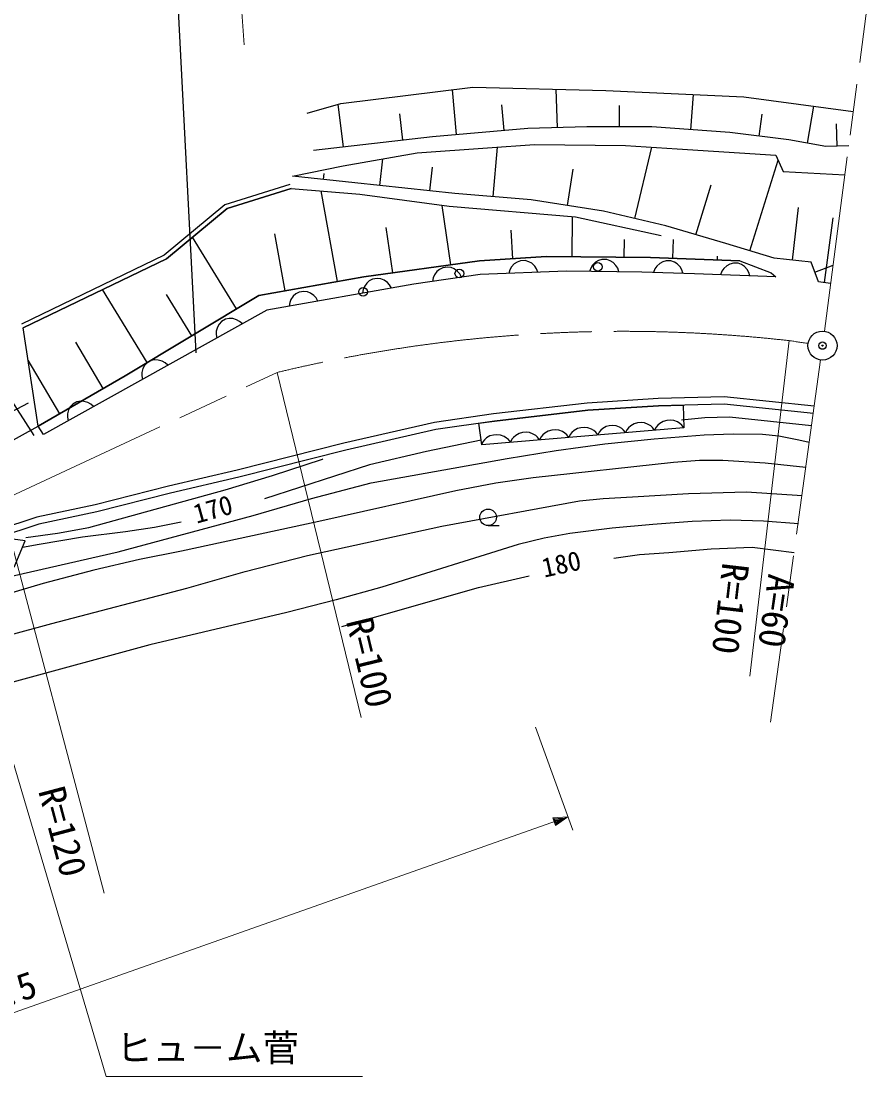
# Model space of a CAD drawing. Units: millimetres, scale not verified. Extents: x 40000 to 680000, y 20000 to 380000.
# Drawn here: x 511779 to 569787, y 245271 to 317780 of the extents above; entities that cross this region are included whole.
import ezdxf
from ezdxf.enums import TextEntityAlignment as Align

# ---------------------------------------------------------------- set-up
doc = ezdxf.new("R2010")
doc.units = ezdxf.units.MM
doc.header["$LTSCALE"] = 1000
doc.header["$PDMODE"] = 32
doc.header["$PDSIZE"] = 500
doc.linetypes.add('CHAIN', pattern=[18.5, 12, -1.5, 3.5, -1.5])
for name, color, linetype, lineweight in [('M-BGD', 7, 'Continuous', 25), ('M-BMK', 2, 'CHAIN', 13), ('M-BMK-SRVR', 3, 'Continuous', 25), ('M-STR-HTXT', 7, 'Continuous', 13), ('M-STR-STRC', 7, 'Continuous', 25)]:
    doc.layers.add(name, color=color, linetype=linetype, lineweight=lineweight)
doc.layers.add('M-OTRS', color=6, linetype='Continuous')
doc.styles.add('ＭＳ ゴシック', font='')
doc.styles.get('ＭＳ ゴシック').set_extended_font_data('MS Gothic')

msp = doc.modelspace()

# ---------------------------------------------------------------- linework, layer by layer
at = {"layer": 'M-BGD'}
for p, q in [((533594, 312173), (542617, 313281)), ((542617, 313281), (551697, 313059)), ((541496, 310040), (541229, 313110)), ((548390, 310511), (548316, 313142)), ((551697, 313059), (561113, 312616)), ((557498, 310373), (557677, 312778)), ((561113, 312616), (568590, 311616)), ((531296, 311508), (533594, 312173)), ((533776, 309196), (533428, 312125)), ((544747, 310317), (544594, 312068)), ((552622, 310567), (552622, 312036)), ((565457, 309459), (565909, 311975)), ((537839, 309666), (537627, 311457)), ((562178, 309930), (562368, 311431)), ((546373, 310456), (539871, 309902)), ((550408, 310567), (546373, 310456)), ((554836, 310567), (550408, 310567)), ((560160, 310179), (554836, 310567)), ((567501, 309261), (567453, 310768)), ((539871, 309902), (531744, 308960)), ((564196, 309680), (560160, 310179)), ((566718, 309237), (564196, 309680)), ((538806, 308806), (543626, 309138)), ((543626, 309138), (546821, 309360)), ((544003, 305815), (544296, 309185)), ((546821, 309360), (553042, 309304)), ((553042, 309304), (556573, 309083)), ((553671, 304319), (554839, 309192)), ((556573, 309083), (563299, 308640)), ((568284, 309286), (566718, 309237)), ((533762, 307920), (538806, 308806)), ((536268, 306576), (536464, 308394)), ((561540, 302103), (563457, 308292)), ((563299, 308640), (563803, 307532)), ((530299, 307199), (533762, 307920)), ((539687, 306216), (539860, 307818)), ((549075, 305205), (549474, 307682)), ((563803, 307532), (568023, 307301)), ((534559, 306756), (530299, 307199)), ((532429, 306978), (532472, 307386)), ((541397, 306036), (534559, 306756)), ((530119, 306646), (525691, 305261)), ((525838, 304996), (530209, 306363)), ((530209, 306363), (525838, 304996)), ((530209, 306363), (534895, 305981)), ((533382, 300012), (532258, 306196)), ((546609, 305593), (541397, 306036)), ((557847, 303211), (558885, 306615)), ((534895, 305981), (541004, 305150)), ((551541, 304818), (546609, 305593)), ((525691, 305261), (521543, 301826)), ((521707, 301576), (525838, 304996)), ((525838, 304996), (521707, 301576)), ((541102, 301162), (540521, 305216)), ((541004, 305150), (549636, 304430)), ((555801, 303820), (551541, 304818)), ((564448, 301466), (564852, 305062)), ((549398, 301702), (549419, 304448)), ((549636, 304430), (555465, 303156)), ((559892, 302602), (555801, 303820)), ((566631, 299943), (567229, 304371)), ((529795, 299375), (529087, 303269)), ((537151, 300608), (536706, 303708)), ((545348, 301577), (545227, 303513)), ((526479, 298143), (523471, 303037)), ((552957, 301674), (552966, 302890)), ((556263, 301605), (556311, 302886)), ((563187, 301605), (559892, 302602)), ((521543, 301826), (511791, 297118)), ((543078, 301439), (547618, 301715)), ((547618, 301715), (543078, 301439)), ((547618, 301715), (554736, 301660)), ((554736, 301660), (547618, 301715)), ((554736, 301660), (560845, 301439)), ((560845, 301439), (554736, 301660)), ((559318, 301494), (559328, 301750)), ((511922, 296852), (521707, 301576)), ((521707, 301576), (511922, 296852)), ((535175, 300331), (543078, 301439)), ((543078, 301439), (535175, 300331)), ((540571, 300961), (540346, 300848)), ((540887, 301007), (540571, 300961)), ((541135, 300964), (540887, 301007)), ((541350, 300876), (541135, 300964)), ((545250, 301011), (545138, 300810)), ((545441, 301216), (545250, 301011)), ((545636, 301342), (545441, 301216)), ((545873, 301430), (545636, 301342)), ((546192, 301442), (545873, 301430)), ((546434, 301372), (546192, 301442)), ((546638, 301261), (546434, 301372)), ((546845, 301071), (546638, 301261)), ((546973, 300879), (546845, 301071)), ((550669, 300937), (550587, 300701)), ((550791, 301133), (550669, 300937)), ((550993, 301328), (550791, 301133)), ((551194, 301445), (550993, 301328)), ((551434, 301521), (551194, 301445)), ((551754, 301517), (551434, 301521)), ((551992, 301436), (551754, 301517)), ((552191, 301315), (551992, 301436)), ((552388, 301116), (552191, 301315)), ((552506, 300918), (552388, 301116)), ((552583, 300680), (552506, 300918)), ((555172, 301066), (555046, 300873)), ((555378, 301257), (555172, 301066)), ((555581, 301369), (555378, 301257)), ((555823, 301441), (555581, 301369)), ((556142, 301431), (555823, 301441)), ((556379, 301345), (556142, 301431)), ((556575, 301220), (556379, 301345)), ((556768, 301017), (556575, 301220)), ((556882, 300816), (556768, 301017)), ((559958, 301096), (559751, 300907)), ((560163, 301206), (559958, 301096)), ((560405, 301276), (560163, 301206)), ((560724, 301263), (560405, 301276)), ((560960, 301175), (560724, 301263)), ((560845, 301439), (562975, 300608)), ((561155, 301048), (560960, 301175)), ((561346, 300843), (561155, 301048)), ((565709, 301328), (563187, 301605)), ((566214, 299998), (565709, 301328)), ((565961, 300663), (567212, 301127)), ((528001, 299057), (535175, 300331)), ((535175, 300331), (528001, 299057)), ((536083, 300232), (535769, 300177)), ((536333, 300196), (536083, 300232)), ((536551, 300114), (536333, 300196)), ((543122, 300497), (538582, 299832)), ((539908, 300266), (539865, 300020)), ((539998, 300478), (539908, 300266)), ((540166, 300702), (539998, 300478)), ((540346, 300848), (540166, 300702)), ((541577, 300709), (541350, 300876)), ((541725, 300532), (541577, 300709)), ((541839, 300309), (541725, 300532)), ((549007, 300718), (543122, 300497)), ((545138, 300810), (545067, 300570)), ((547061, 300645), (546973, 300879)), ((554163, 300663), (549007, 300718)), ((557750, 300552), (554163, 300663)), ((555046, 300873), (554959, 300638)), ((556954, 300577), (556882, 300816)), ((563312, 300331), (557750, 300552)), ((559623, 300715), (559534, 300481)), ((559751, 300907), (559623, 300715)), ((561458, 300641), (561346, 300843)), ((561528, 300402), (561458, 300641)), ((562975, 300608), (563312, 300331)), ((520388, 294487), (517330, 299463)), ((538582, 299832), (528549, 298060)), ((535210, 299677), (535128, 299462)), ((535372, 299906), (535210, 299677)), ((535547, 300057), (535372, 299906)), ((535769, 300177), (535547, 300057)), ((536782, 299955), (536551, 300114)), ((536935, 299782), (536782, 299955)), ((537056, 299563), (536935, 299782)), ((567049, 299888), (566214, 299998)), ((518865, 293573), (528001, 299057)), ((528001, 299057), (518865, 293573)), ((523433, 296315), (521700, 299135)), ((530194, 298791), (530111, 298576)), ((530355, 299020), (530194, 298791)), ((530531, 299171), (530355, 299020)), ((530753, 299290), (530531, 299171)), ((531067, 299346), (530753, 299290)), ((531317, 299310), (531067, 299346)), ((531534, 299228), (531317, 299310)), ((531766, 299069), (531534, 299228)), ((531919, 298895), (531766, 299069)), ((532040, 298676), (531919, 298895)), ((535128, 299462), (535091, 299215)), ((528549, 298060), (513304, 289584)), ((530111, 298576), (530075, 298329)), ((525458, 297292), (525289, 297107)), ((525736, 297446), (525458, 297292)), ((525984, 297494), (525736, 297446)), ((526217, 297487), (525984, 297494)), ((526489, 297412), (526217, 297487)), ((526691, 297298), (526489, 297412)), ((526878, 297131), (526691, 297298)), ((512924, 290138), (511922, 296852)), ((525097, 296638), (525091, 296408)), ((525173, 296907), (525097, 296638)), ((525289, 297107), (525173, 296907)), ((517380, 292714), (515510, 295875)), ((525091, 296408), (525139, 296163)), ((514410, 290997), (512252, 294643)), ((520376, 294467), (520207, 294282)), ((520655, 294621), (520376, 294467)), ((520903, 294669), (520655, 294621)), ((521135, 294662), (520903, 294669)), ((521407, 294587), (521135, 294662)), ((521609, 294473), (521407, 294587)), ((521796, 294305), (521609, 294473)), ((520016, 293813), (520009, 293583)), ((520092, 294082), (520016, 293813)), ((520207, 294282), (520092, 294082)), ((512924, 290138), (518865, 293573)), ((518865, 293573), (512924, 290138)), ((520009, 293583), (520057, 293338)), ((515295, 291642), (515125, 291457)), ((515573, 291796), (515295, 291642)), ((515821, 291844), (515573, 291796)), ((516054, 291837), (515821, 291844)), ((516326, 291762), (516054, 291837)), ((516528, 291648), (516326, 291762)), ((516715, 291480), (516528, 291648)), ((550420, 291721), (544034, 290985)), ((555263, 292037), (550420, 291721)), ((550465, 291230), (555285, 291544)), ((555285, 291544), (550465, 291230)), ((559787, 292142), (555263, 292037)), ((559766, 291648), (555285, 291544)), ((555285, 291544), (556967, 291583)), ((556967, 291583), (557019, 290038)), ((565878, 291010), (559766, 291648)), ((565930, 291501), (559787, 292142)), ((514934, 290988), (514927, 290758)), ((515010, 291257), (514934, 290988)), ((515125, 291457), (515010, 291257)), ((544034, 290985), (539989, 290406)), ((544098, 290496), (550465, 291230)), ((550465, 291230), (544098, 290496)), ((510376, 288744), (512924, 290138)), ((513304, 289584), (512924, 290138)), ((514927, 290758), (514975, 290513)), ((539989, 290406), (533815, 288986)), ((544098, 290496), (540081, 289921)), ((543017, 290341), (544098, 290496)), ((543235, 288881), (543017, 290341)), ((557019, 290038), (543235, 288881)), ((549988, 290042), (549753, 289983)), ((550227, 290062), (549988, 290042)), ((550469, 290043), (550227, 290062)), ((550717, 289945), (550469, 290043)), ((551712, 290119), (551495, 289988)), ((551935, 290176), (551712, 290119)), ((552162, 290195), (551935, 290176)), ((552392, 290176), (552162, 290195)), ((552628, 290083), (552392, 290176)), ((552789, 289984), (552628, 290083)), ((553253, 290039), (553144, 289911)), ((553402, 290170), (553253, 290039)), ((553631, 290308), (553402, 290170)), ((553866, 290367), (553631, 290308)), ((554105, 290387), (553866, 290367)), ((554347, 290368), (554105, 290387)), ((554595, 290270), (554347, 290368)), ((554765, 290166), (554595, 290270)), ((554894, 290058), (554765, 290166)), ((555030, 289871), (554894, 290058)), ((555133, 290078), (555030, 289871)), ((555242, 290206), (555133, 290078)), ((555391, 290337), (555242, 290206)), ((555619, 290475), (555391, 290337)), ((555855, 290534), (555619, 290475)), ((556093, 290554), (555855, 290534)), ((556335, 290535), (556093, 290554)), ((556584, 290437), (556335, 290535)), ((556753, 290333), (556584, 290437)), ((556883, 290225), (556753, 290333)), ((557019, 290038), (556883, 290225)), ((540081, 289921), (533934, 288507)), ((543558, 289344), (543409, 289212)), ((543786, 289482), (543558, 289344)), ((544022, 289541), (543786, 289482)), ((544260, 289561), (544022, 289541)), ((544502, 289542), (544260, 289561)), ((544751, 289444), (544502, 289542)), ((544920, 289339), (544751, 289444)), ((545050, 289231), (544920, 289339)), ((545398, 289379), (545288, 289251)), ((545547, 289511), (545398, 289379)), ((545775, 289649), (545547, 289511)), ((546010, 289708), (545775, 289649)), ((546249, 289728), (546010, 289708)), ((546491, 289709), (546249, 289728)), ((546740, 289611), (546491, 289709)), ((546909, 289506), (546740, 289611)), ((547038, 289398), (546909, 289506)), ((547175, 289212), (547038, 289398)), ((547277, 289418), (547175, 289212)), ((547386, 289546), (547277, 289418)), ((547535, 289678), (547386, 289546)), ((547764, 289816), (547535, 289678)), ((547999, 289875), (547764, 289816)), ((548238, 289895), (547999, 289875)), ((548480, 289876), (548238, 289895)), ((548729, 289778), (548480, 289876)), ((548898, 289673), (548729, 289778)), ((549027, 289565), (548898, 289673)), ((549163, 289379), (549027, 289565)), ((549266, 289585), (549163, 289379)), ((549375, 289713), (549266, 289585)), ((549524, 289845), (549375, 289713)), ((549753, 289983), (549524, 289845)), ((550887, 289840), (550717, 289945)), ((551016, 289732), (550887, 289840)), ((551152, 289546), (551016, 289732)), ((551250, 289742), (551152, 289546)), ((551353, 289863), (551250, 289742)), ((551495, 289988), (551353, 289863)), ((552912, 289881), (552789, 289984)), ((553042, 289704), (552912, 289881)), ((553144, 289911), (553042, 289704)), ((533815, 288986), (526524, 287145)), ((543300, 289084), (543197, 288878)), ((543409, 289212), (543300, 289084)), ((545186, 289045), (545050, 289231)), ((545288, 289251), (545186, 289045)), ((533934, 288507), (526640, 286666)), ((526524, 287145), (521841, 286041)), ((526640, 286666), (521964, 285563)), ((521841, 286041), (516838, 284778)), ((521964, 285563), (516952, 284298)), ((516838, 284778), (512847, 283937)), ((516952, 284298), (512978, 283460)), ((512847, 283937), (509813, 282937)), ((512978, 283460), (509983, 282473)), ((543658, 283365), (544407, 283365)), ((512056, 282319), (511205, 282424)), ((511298, 280531), (512056, 282319))]:
    msp.add_line(p, q, dxfattribs=at)
for points in [[(504312, 287202), (506494, 288590), (508675, 289851), (512271, 291745)], [(556854, 290570), (558446, 290730), (560135, 290788), (565738, 290193)], [(509002, 279435), (518397, 281574), (527619, 284043), (531592, 285209), (535671, 286290), (544962, 287937), (548308, 288490), (551619, 288936), (554994, 289291), (558420, 289551), (560398, 289628), (562398, 289604), (563510, 289489), (564881, 289225), (565581, 289063)], [(543188, 289194), (539451, 288423), (535567, 287510), (528399, 285179)], [(512085, 282538), (514262, 282836), (516398, 283231), (525698, 285813), (528933, 286777), (532342, 287900), (532374, 287911)], [(565363, 287316), (562585, 287613), (559691, 287809), (558099, 287793), (556307, 287667), (546745, 286632), (544190, 286248), (541455, 285729), (532097, 283632), (522717, 281614), (519845, 281049), (516736, 280329), (513285, 279413), (509650, 278341), (500513, 275251), (494269, 273332)], [(474955, 264016), (479379, 265830), (482783, 267132), (486239, 268341), (495449, 271329), (504549, 274157), (513879, 276682), (523078, 279083), (527077, 280219), (531326, 281314), (540506, 283317), (549899, 285047), (551518, 285220), (553514, 285320), (557338, 285544), (561309, 285659), (565106, 285416)], [(564844, 283483), (562453, 283661), (560179, 283733), (557586, 283643), (554906, 283447), (552124, 283190), (549245, 282817), (547478, 282499), (545707, 282077), (536400, 279163), (533289, 278285), (529907, 277439), (520555, 275230), (511197, 272686), (508033, 271901), (504718, 271184), (495397, 269149), (492342, 268355), (489137, 267414), (485720, 266315), (482213, 265078), (478496, 263638), (474786, 262090)], [(522703, 283594), (520871, 283226), (518897, 282941), (515965, 282565), (513011, 282080), (511861, 281873)], [(552249, 281148), (554001, 281379), (555989, 281530), (558893, 281780), (561688, 281898), (564560, 281536)], [(533678, 276484), (543013, 279139), (546459, 279940)]]:
    msp.add_lwpolyline(points, dxfattribs=at)
for centre, major_axis in [((551152, 301023), (299, 0)), ((541696, 300567), (299, 0)), ((535122, 299313), (299, 0)), ((543658, 283927), (569, 0))]:
    msp.add_ellipse(centre, major_axis=major_axis, ratio=0.988322, dxfattribs=at)
at = {"layer": 'M-BMK'}
for p, q in [((566620, 296620), (569787, 320726)), ((566356, 294664), (562937, 269946)), ((510367, 285034), (529252, 293811))]:
    msp.add_line(p, q, dxfattribs=at)
for centre, major_axis, start_param, end_param in [((552895, 197988), (99797, 0), 1.457127, 1.809983), ((535449, 100779), (199594, 0), 1.419637, 1.426176)]:
    msp.add_ellipse(centre, major_axis=major_axis, ratio=0.988322, start_param=start_param, end_param=end_param, dxfattribs=at)
at = {"layer": 'M-BMK-SRVR'}
for major_axis in [(998, 0), (39.9, 0)]:
    msp.add_ellipse((566491, 295642), major_axis=major_axis, ratio=0.988322, dxfattribs=at)
at = {"layer": 'M-OTRS'}
msp.add_point((566491, 295642), dxfattribs=at)
at = {"layer": 'M-STR-HTXT'}
for p, q in [((527008, 316164), (526311, 326056)), ((564214, 295983), (561540, 273088)), ((529252, 293811), (534983, 270256)), ((510367, 285034), (517442, 258284)), ((507726, 278983), (517586, 245766)), ((549441, 262566), (546895, 269600)), ((445782, 226962), (549105, 263495)), ((548071, 263422), (549105, 263495)), ((548259, 262902), (548071, 263422)), ((548136, 263361), (548842, 263402)), ((548270, 262990), (548136, 263361)), ((548200, 263300), (548691, 263348)), ((548281, 263078), (548200, 263300)), ((549105, 263495), (548259, 262902)), ((548265, 263239), (548466, 263269)), ((548291, 263165), (548265, 263239)), ((548842, 263402), (548270, 262990)), ((548691, 263348), (548281, 263078)), ((548466, 263269), (548291, 263165)), ((517586, 245766), (535085, 245766))]:
    msp.add_line(p, q, dxfattribs=at)
at = {"layer": 'M-STR-STRC'}
for p, q in [((522092, 326300), (523700, 295145)), ((503686, 303331), (512640, 289520))]:
    msp.add_line(p, q, dxfattribs=at)

# ---------------------------------------------------------------- texts
at = {"layer": 'M-BGD', "style": 'ＭＳ ゴシック'}
for s, rotation, p in [('170', 15.625, (523848, 283105)), ('180', 12.359, (547566, 279421))]:
    msp.add_text(s, height=1320, rotation=rotation, dxfattribs=at).set_placement(p, align=Align.BOTTOM_LEFT)
at = {"layer": 'M-STR-HTXT', "style": 'ＭＳ ゴシック'}
for s, rotation, p in [('R=100', 263.323, (559122, 280961)), ('A=60', 261.806, (562263, 280201)), ('R=100', 283.553, (533418, 276717)), ('R=120', 284.866, (512398, 265123)), ('ロックネット\u3000L=109.5', 19.19, (488425, 242150))]:
    msp.add_text(s, height=1833, rotation=rotation, dxfattribs=at).set_placement(p, align=Align.BOTTOM_LEFT)
msp.add_text('ヒュ－ム菅', height=1833, dxfattribs=at).set_placement((518252, 246259), align=Align.BOTTOM_LEFT)

doc.saveas('drawing.dxf')
